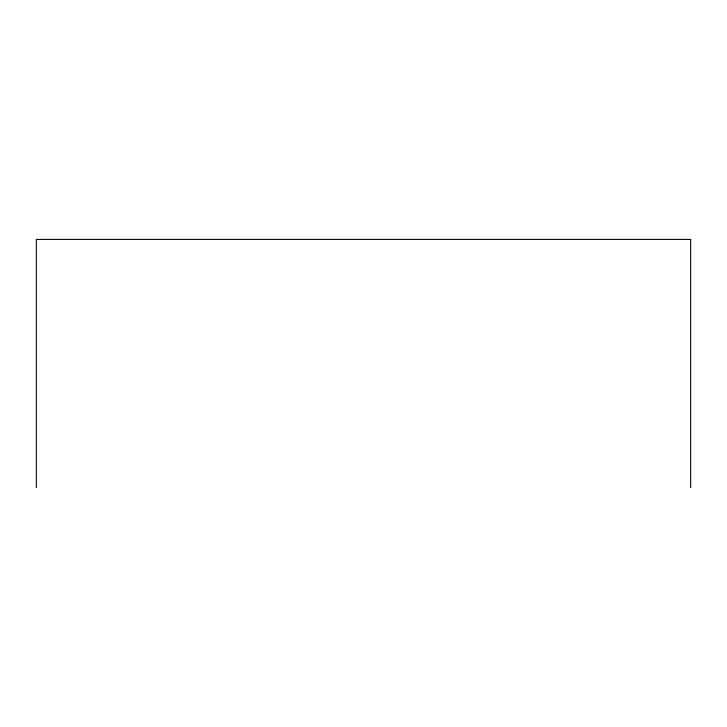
<?xml version="1.0" encoding="UTF-8"?>
<svg xmlns="http://www.w3.org/2000/svg" width="727" height="727" viewBox="0 0 727 727"><rect width="100%" height="100%" fill="white"/><g stroke="black" fill="none" stroke-linecap="round" stroke-linejoin="round"><path stroke-width="1.09" d="M690.65 487.59L690.65 239.41L36.35 239.41L36.35 487.59"/></g></svg>
